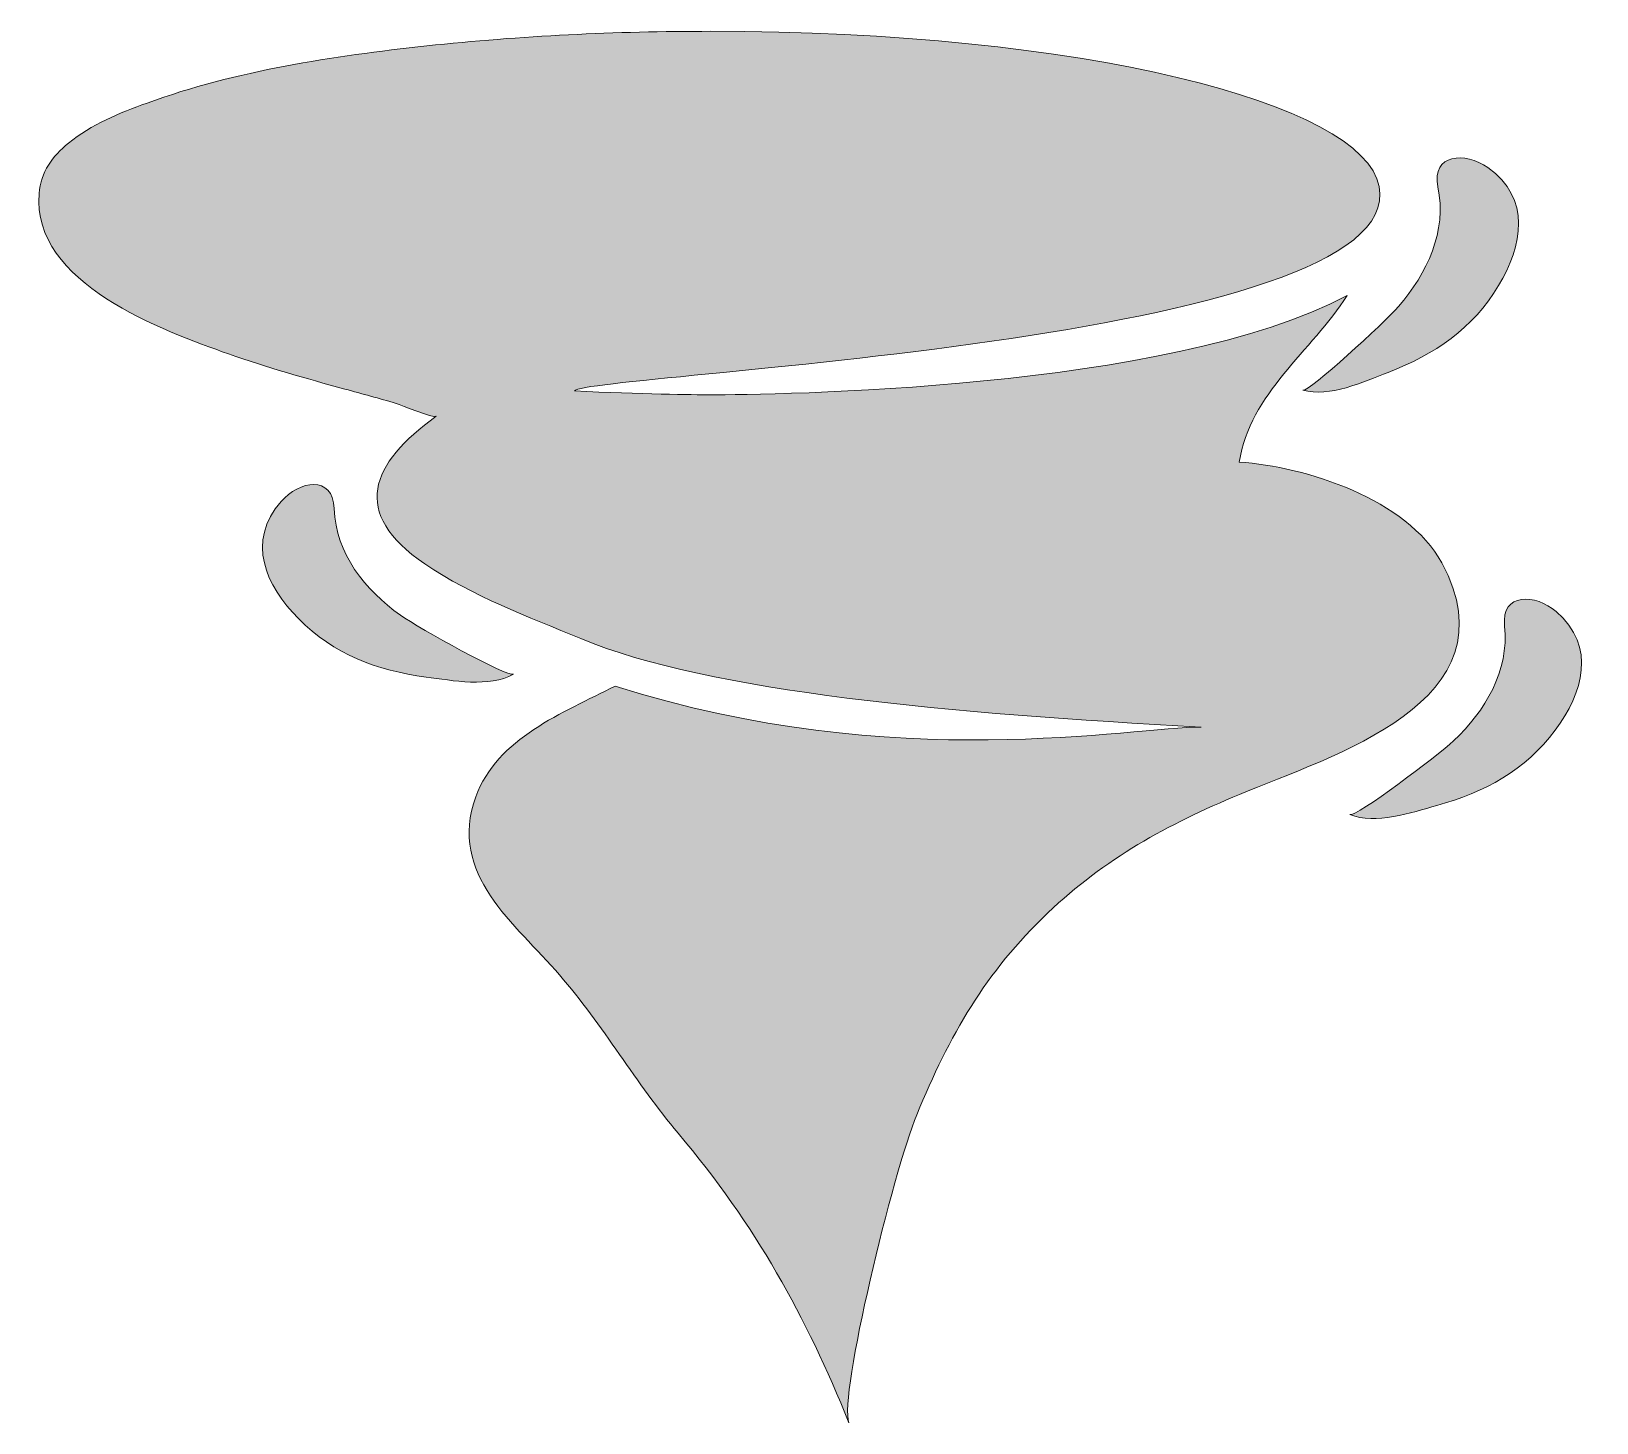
# Model space of a CAD drawing. Header units: inches. Extents: x 0 to 103, y 0 to 92.
import ezdxf

# ---------------------------------------------------------------- set-up
doc = ezdxf.new("R2010")
doc.units = ezdxf.units.IN
doc.header["$MEASUREMENT"] = 0
doc.layers.add('Layer 1', color=7, linetype='Continuous')

msp = doc.modelspace()

# ---------------------------------------------------------------- hatches: boundary and pattern name
at = {"layer": 'Layer 1', "true_color": 0x313f76}
h = msp.add_hatch(color=177, dxfattribs=at)
h.dxf.hatch_style = 2
edge = h.paths.add_edge_path()
edge.add_spline(control_points=[(92.39, 56.62), (90.12, 60.8), (83.45, 62.97), (79.05, 63.25), (79.78, 67.8), (83.79, 70.54), (86.17, 74.23), (74.44, 67.93), (48.01, 67.69), (44.24, 67.69), (43.07, 67.69), (39.7, 67.72), (35.28, 67.94), (35.93, 69.06), (90.27, 71.06), (88.27, 81.4), (87.2, 86.94), (68.56, 91.62), (44.24, 91.62), (38, 91.62), (31.76, 91.33), (25.55, 90.66), (19.36, 89.98), (13.01, 89.04), (7.13, 86.9), (5.33, 86.25), (3.45, 85.48), (1.96, 84.26), (0.89, 83.39), (0.14, 82.36), (0.02, 80.94), (-0.49, 75.05), (8.22, 71.88), (12.5, 70.38), (15.02, 69.49), (17.59, 68.77), (20.16, 68.06), (21.29, 67.75), (22.42, 67.45), (23.54, 67.12), (23.86, 67.02), (25.98, 66.12), (26.18, 66.27), (21.83, 63.15), (20.49, 59.91), (25.42, 56.55), (28.6, 54.39), (32.21, 53.09), (35.7, 51.63), (44.18, 48.08), (60.3, 46.69), (76.54, 45.81), (72.11, 45.83), (56.45, 42.63), (37.96, 48.5), (34.52, 46.77), (30.17, 45.04), (28.78, 41.22), (26.92, 36.08), (31.37, 32.88), (34.3, 29.48), (37.13, 26.21), (39.38, 22.28), (42.1, 19.07), (47.24, 12.98), (50.52, 6.99), (53.35, 0), (52.66, 1.71), (56.29, 16.58), (57.82, 20.28), (59.97, 25.5), (62.34, 29.66), (66.45, 33.57), (70.21, 37.14), (74.3, 39.38), (79.07, 41.37), (85.08, 43.89), (97.37, 47.45), (92.39, 56.62)], knot_values=[0, 0, 0, 0, 1, 1, 1, 2, 2, 2, 3, 3, 3, 4, 4, 4, 5, 5, 5, 6, 6, 6, 7, 7, 7, 8, 8, 8, 9, 9, 9, 10, 10, 10, 11, 11, 11, 12, 12, 12, 13, 13, 13, 14, 14, 14, 15, 15, 15, 16, 16, 16, 17, 17, 17, 18, 18, 18, 19, 19, 19, 20, 20, 20, 21, 21, 21, 22, 22, 22, 23, 23, 23, 24, 24, 24, 25, 25, 25, 26, 26, 26, 26], degree=3, periodic=1)
h = msp.add_hatch(color=177, dxfattribs=at)
h.dxf.hatch_style = 2
edge = h.paths.add_edge_path()
edge.add_spline(control_points=[(92.14, 81.37), (91.69, 83.57), (93.96, 83.69), (95.42, 82.66), (98.31, 80.62), (97.71, 77.49), (96.14, 74.88), (94.43, 72.04), (91.94, 70.35), (88.87, 69.16), (87.24, 68.54), (84.99, 67.49), (83.24, 67.99), (83.66, 67.87), (88.59, 72.41), (89.55, 73.51), (91.42, 75.68), (92.75, 78.45), (92.14, 81.37)], knot_values=[0, 0, 0, 0, 1, 1, 1, 2, 2, 2, 3, 3, 3, 4, 4, 4, 5, 5, 5, 6, 6, 6, 6], degree=3, periodic=1)
h = msp.add_hatch(color=177, dxfattribs=at)
h.dxf.hatch_style = 2
edge = h.paths.add_edge_path()
edge.add_spline(control_points=[(19.45, 60.19), (19.38, 62.44), (17.14, 62.02), (15.96, 60.67), (13.64, 58.02), (14.95, 55.11), (17.1, 52.95), (19.43, 50.59), (22.25, 49.53), (25.51, 49.1), (27.23, 48.87), (29.67, 48.39), (31.26, 49.29), (30.88, 49.08), (25.02, 52.32), (23.82, 53.17), (21.49, 54.83), (19.56, 57.21), (19.45, 60.19)], knot_values=[0, 0, 0, 0, 1, 1, 1, 2, 2, 2, 3, 3, 3, 4, 4, 4, 5, 5, 5, 6, 6, 6, 6], degree=3, periodic=1)
h = msp.add_hatch(color=177, dxfattribs=at)
h.dxf.hatch_style = 2
edge = h.paths.add_edge_path()
edge.add_spline(control_points=[(96.53, 52.46), (96.3, 54.69), (98.58, 54.58), (99.93, 53.41), (102.6, 51.1), (101.69, 48.04), (99.87, 45.6), (97.88, 42.95), (95.23, 41.51), (92.06, 40.64), (90.38, 40.18), (88.04, 39.36), (86.34, 40.04), (86.74, 39.88), (92.11, 43.89), (93.17, 44.9), (95.25, 46.87), (96.84, 49.49), (96.53, 52.46)], knot_values=[0, 0, 0, 0, 1, 1, 1, 2, 2, 2, 3, 3, 3, 4, 4, 4, 5, 5, 5, 6, 6, 6, 6], degree=3, periodic=1)

# ---------------------------------------------------------------- linework, layer by layer
at = {"layer": 'Layer 1', "lineweight": 0}
for points, knots in [([(92.39, 56.62), (90.12, 60.8), (83.45, 62.97), (79.05, 63.25), (79.78, 67.8), (83.79, 70.54), (86.17, 74.23), (74.44, 67.93), (48.01, 67.69), (44.24, 67.69), (43.07, 67.69), (39.7, 67.72), (35.28, 67.94), (35.93, 69.06), (90.27, 71.06), (88.27, 81.4), (87.2, 86.94), (68.56, 91.62), (44.24, 91.62), (38, 91.62), (31.76, 91.33), (25.55, 90.66), (19.36, 89.98), (13.01, 89.04), (7.13, 86.9), (5.33, 86.25), (3.45, 85.48), (1.96, 84.26), (0.89, 83.39), (0.14, 82.36), (0.02, 80.94), (-0.49, 75.05), (8.22, 71.88), (12.5, 70.38), (15.02, 69.49), (17.59, 68.77), (20.16, 68.06), (21.29, 67.75), (22.42, 67.45), (23.54, 67.12), (23.86, 67.02), (25.98, 66.12), (26.18, 66.27), (21.83, 63.15), (20.49, 59.91), (25.42, 56.55), (28.6, 54.39), (32.21, 53.09), (35.7, 51.63), (44.18, 48.08), (60.3, 46.69), (76.54, 45.81), (72.11, 45.83), (56.45, 42.63), (37.96, 48.5), (34.52, 46.77), (30.17, 45.04), (28.78, 41.22), (26.92, 36.08), (31.37, 32.88), (34.3, 29.48), (37.13, 26.21), (39.38, 22.28), (42.1, 19.07), (47.24, 12.98), (50.52, 6.99), (53.35, 0), (52.66, 1.71), (56.29, 16.58), (57.82, 20.28), (59.97, 25.5), (62.34, 29.66), (66.45, 33.57), (70.21, 37.14), (74.3, 39.38), (79.07, 41.37), (85.08, 43.89), (97.37, 47.45), (92.39, 56.62)], [0, 0, 0, 0, 1, 1, 1, 2, 2, 2, 3, 3, 3, 4, 4, 4, 5, 5, 5, 6, 6, 6, 7, 7, 7, 8, 8, 8, 9, 9, 9, 10, 10, 10, 11, 11, 11, 12, 12, 12, 13, 13, 13, 14, 14, 14, 15, 15, 15, 16, 16, 16, 17, 17, 17, 18, 18, 18, 19, 19, 19, 20, 20, 20, 21, 21, 21, 22, 22, 22, 23, 23, 23, 24, 24, 24, 25, 25, 25, 26, 26, 26, 26]), ([(92.14, 81.37), (91.69, 83.57), (93.96, 83.69), (95.42, 82.66), (98.31, 80.62), (97.71, 77.49), (96.14, 74.88), (94.43, 72.04), (91.94, 70.35), (88.87, 69.16), (87.24, 68.54), (84.99, 67.49), (83.24, 67.99), (83.66, 67.87), (88.59, 72.41), (89.55, 73.51), (91.42, 75.68), (92.75, 78.45), (92.14, 81.37)], [0, 0, 0, 0, 1, 1, 1, 2, 2, 2, 3, 3, 3, 4, 4, 4, 5, 5, 5, 6, 6, 6, 6]), ([(19.45, 60.19), (19.38, 62.44), (17.14, 62.02), (15.96, 60.67), (13.64, 58.02), (14.95, 55.11), (17.1, 52.95), (19.43, 50.59), (22.25, 49.53), (25.51, 49.1), (27.23, 48.87), (29.67, 48.39), (31.26, 49.29), (30.88, 49.08), (25.02, 52.32), (23.82, 53.17), (21.49, 54.83), (19.56, 57.21), (19.45, 60.19)], [0, 0, 0, 0, 1, 1, 1, 2, 2, 2, 3, 3, 3, 4, 4, 4, 5, 5, 5, 6, 6, 6, 6]), ([(96.53, 52.46), (96.3, 54.69), (98.58, 54.58), (99.93, 53.41), (102.6, 51.1), (101.69, 48.04), (99.87, 45.6), (97.88, 42.95), (95.23, 41.51), (92.06, 40.64), (90.38, 40.18), (88.04, 39.36), (86.34, 40.04), (86.74, 39.88), (92.11, 43.89), (93.17, 44.9), (95.25, 46.87), (96.84, 49.49), (96.53, 52.46)], [0, 0, 0, 0, 1, 1, 1, 2, 2, 2, 3, 3, 3, 4, 4, 4, 5, 5, 5, 6, 6, 6, 6])]:
    msp.add_open_spline(points, degree=3, knots=knots, dxfattribs=at)

doc.saveas('drawing.dxf')
